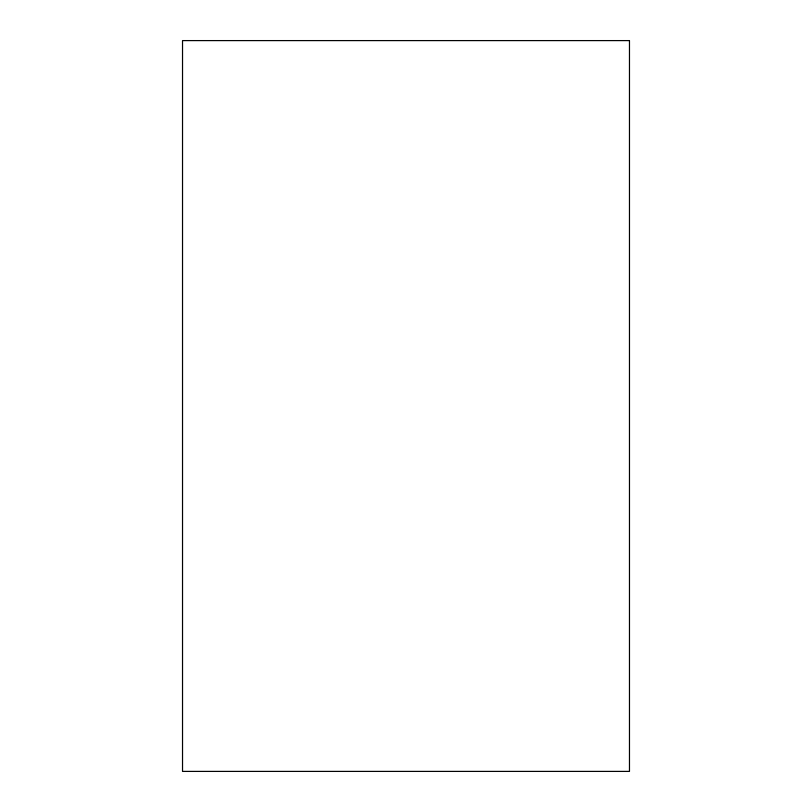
<?xml version="1.0" encoding="UTF-8"?>
<svg xmlns="http://www.w3.org/2000/svg" width="812" height="812" viewBox="0 0 812 812"><rect width="100%" height="100%" fill="white"/><g stroke="black" fill="none" stroke-linecap="round" stroke-linejoin="round"><path stroke-width="1.22" d="M629.473 40.6L182.527 40.6L182.527 771.4L629.473 771.4L629.473 40.6"/></g></svg>
